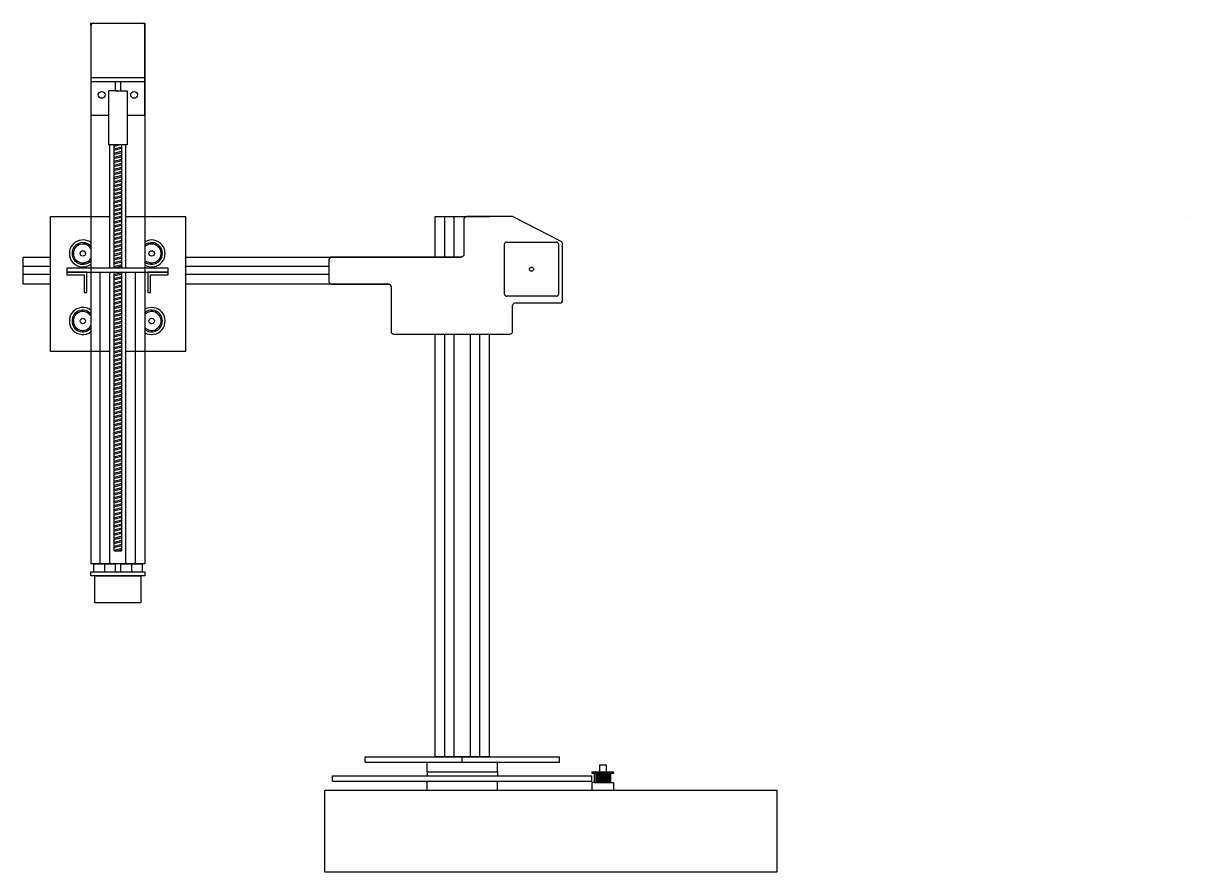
# Model space of a CAD drawing. Header units: millimetres. Extents: x -1898 to 4258, y 366 to 1294.
# Drawn here: x -1898 to -1035, y 366 to 994 of the extents above; entities that cross this region are included whole.
import ezdxf

# ---------------------------------------------------------------- set-up
doc = ezdxf.new("R2010")
doc.units = ezdxf.units.MM
for name, color, linetype in [('Carros', 10, 'Continuous'), ('Complementos', 3, 'Continuous'), ('Plásticos', 50, 'Continuous')]:
    doc.layers.add(name, color=color, linetype=linetype)

msp = doc.modelspace()

# ---------------------------------------------------------------- linework, layer by layer
for p, q in [((-1848.045, 994.154), (-1808.045, 994.154)), ((-1848.045, 992.654), (-1848.045, 994.154)), ((-1848.045, 926.154), (-1848.045, 594.154)), ((-1808.045, 926.154), (-1808.045, 594.154)), ((-1834.045, 812.959), (-1834.045, 904.154)), ((-1822.045, 812.959), (-1822.045, 904.154)), ((-1586.045, 821.154), (-1586.045, 851.154)), ((-1579.045, 821.154), (-1579.045, 851.154)), ((-1898.045, 801.154), (-1898.045, 821.154)), ((-1898.045, 821.154), (-1878.045, 821.154)), ((-1778.045, 821.154), (-1573.803, 821.154)), ((-1878.045, 814.154), (-1898.045, 814.154)), ((-1671.803, 814.154), (-1778.045, 814.154)), ((-1878.045, 808.154), (-1898.045, 808.154)), ((-1850.925, 809.959), (-1865.925, 809.959)), ((-1865.925, 809.959), (-1865.925, 807.959)), ((-1865.925, 807.959), (-1852.925, 807.959)), ((-1852.925, 807.959), (-1852.925, 794.959)), ((-1850.925, 794.959), (-1850.925, 809.959)), ((-1841.045, 594.154), (-1841.045, 809.959)), ((-1834.045, 594.154), (-1834.045, 809.959)), ((-1822.045, 594.154), (-1822.045, 809.959)), ((-1815.045, 594.154), (-1815.045, 809.959)), ((-1805.925, 809.959), (-1805.925, 794.959)), ((-1790.925, 809.959), (-1805.925, 809.959)), ((-1803.925, 794.959), (-1803.925, 807.959)), ((-1803.925, 807.959), (-1790.925, 807.959)), ((-1790.925, 807.959), (-1790.925, 809.959)), ((-1671.803, 808.154), (-1778.045, 808.154)), ((-1878.045, 801.154), (-1898.045, 801.154)), ((-1852.925, 794.959), (-1850.925, 794.959)), ((-1805.925, 794.959), (-1803.925, 794.959)), ((-1627.803, 801.154), (-1778.045, 801.154)), ((-1586.045, 451.154), (-1586.045, 764.154)), ((-1579.045, 451.154), (-1579.045, 764.154)), ((-1567.045, 451.154), (-1567.045, 764.154)), ((-1560.045, 451.154), (-1560.045, 764.154)), ((-1808.045, 594.154), (-1848.045, 594.154))]:
    msp.add_line(p, q)
for points in [[(-1808.045, 994.154), (-1808.045, 812.959)], [(-1593.045, 821.154), (-1593.045, 851.154), (-1553.045, 851.154)], [(-1553.045, 764.154), (-1553.045, 451.154), (-1593.045, 451.154), (-1593.045, 764.154)]]:
    msp.add_lwpolyline(points)
msp.add_lwpolyline([(-1865.925, 809.959), (-1790.925, 809.959), (-1790.925, 812.959), (-1865.925, 812.959)], close=True)
at = {"layer": 'Carros'}
for p, q in [((-1645.045, 451.154), (-1501.045, 451.154)), ((-1645.045, 447.154), (-1645.045, 451.154)), ((-1573.045, 447.154), (-1573.045, 451.154)), ((-1501.045, 447.154), (-1501.045, 451.154)), ((-1645.045, 447.154), (-1501.045, 447.154)), ((-1599.045, 440.154), (-1599.045, 447.154)), ((-1599.045, 447.154), (-1547.045, 447.154)), ((-1547.045, 440.154), (-1547.045, 447.154)), ((-1669.045, 433.154), (-1669.045, 437.154)), ((-1669.045, 437.154), (-1477.045, 437.154)), ((-1669.045, 433.154), (-1477.045, 433.154)), ((-1599.045, 440.154), (-1547.045, 440.154)), ((-1599.045, 440.154), (-1599.045, 437.154)), ((-1599.045, 426.154), (-1599.045, 433.154)), ((-1593.045, 433.154), (-1553.045, 433.154)), ((-1547.045, 440.154), (-1547.045, 437.154)), ((-1547.045, 426.154), (-1547.045, 433.154)), ((-1477.045, 433.154), (-1477.045, 437.154))]:
    msp.add_line(p, q, dxfattribs=at)
for points in [[(-1834.045, 751.154), (-1878.045, 751.154), (-1878.045, 851.154), (-1834.045, 851.154)], [(-1822.045, 851.154), (-1778.045, 851.154), (-1778.045, 751.154), (-1822.045, 751.154)]]:
    msp.add_lwpolyline(points, dxfattribs=at)
msp.add_lwpolyline([(-1536.287, 851.154), (-1569.803, 851.154, 0.4142136), (-1571.803, 849.154), (-1571.803, 823.154, -0.4142136), (-1573.803, 821.154), (-1669.803, 821.154, 0.4142136), (-1671.803, 819.154), (-1671.803, 803.154, 0.4142136), (-1669.803, 801.154), (-1627.803, 801.154, -0.4142136), (-1625.803, 799.154), (-1625.803, 766.154, 0.4142136), (-1623.803, 764.154), (-1537.803, 764.154, 0.4142136), (-1535.803, 766.154), (-1535.803, 785.154, -0.4142136), (-1533.803, 787.154), (-1500.803, 787.154, 0.4142136), (-1498.803, 789.154), (-1498.803, 830.933, 0.2811763), (-1499.889, 832.712), (-1535.373, 850.933, 0.1191592)], format="xyb", close=True, dxfattribs=at)
msp.add_lwpolyline([(-1034.522, 850.933), (-1034.522, 850.933)], close=True, dxfattribs=at)
at = {"layer": 'Complementos'}
for p, q in [((-1846.545, 994.154), (-1809.545, 994.154)), ((-1848.045, 992.654), (-1848.045, 954.154)), ((-1808.045, 954.154), (-1808.045, 992.654)), ((-1848.045, 954.154), (-1808.045, 954.154)), ((-1848.045, 954.154), (-1848.045, 926.154)), ((-1848.045, 951.154), (-1808.045, 951.154)), ((-1830.045, 951.154), (-1830.045, 944.154)), ((-1826.045, 951.154), (-1826.045, 944.154)), ((-1808.045, 926.154), (-1808.045, 954.154)), ((-1830.045, 944.154), (-1835.045, 944.154)), ((-1828.045, 944.154), (-1835.045, 944.154)), ((-1835.045, 944.154), (-1835.045, 904.154)), ((-1830.045, 944.154), (-1826.045, 944.154)), ((-1826.045, 944.154), (-1821.045, 944.154)), ((-1821.045, 944.154), (-1821.045, 904.154)), ((-1848.045, 926.154), (-1835.045, 926.154)), ((-1821.045, 926.154), (-1808.045, 926.154)), ((-1821.045, 904.154), (-1835.045, 904.154)), ((-1831.045, 904.154), (-1831.045, 812.959)), ((-1826.045, 904.154), (-1831.045, 902.904)), ((-1830.045, 904.154), (-1831.045, 903.904)), ((-1825.045, 902.404), (-1831.045, 900.904)), ((-1825.045, 901.404), (-1831.045, 899.904)), ((-1825.045, 899.404), (-1831.045, 897.904)), ((-1825.045, 898.404), (-1831.045, 896.904)), ((-1825.045, 812.959), (-1825.045, 904.154)), ((-1825.045, 896.404), (-1831.045, 894.904)), ((-1825.045, 895.404), (-1831.045, 893.904)), ((-1825.045, 893.404), (-1831.045, 891.904)), ((-1825.045, 892.404), (-1831.045, 890.904)), ((-1825.045, 890.404), (-1831.045, 888.904)), ((-1825.045, 889.404), (-1831.045, 887.904)), ((-1825.045, 887.404), (-1831.045, 885.904)), ((-1825.045, 886.404), (-1831.045, 884.904)), ((-1825.045, 884.404), (-1831.045, 882.904)), ((-1825.045, 883.404), (-1831.045, 881.904)), ((-1825.045, 881.404), (-1831.045, 879.904)), ((-1825.045, 880.404), (-1831.045, 878.904)), ((-1825.045, 878.404), (-1831.045, 876.904)), ((-1825.045, 877.404), (-1831.045, 875.904)), ((-1825.045, 875.404), (-1831.045, 873.904)), ((-1825.045, 874.404), (-1831.045, 872.904)), ((-1825.045, 872.404), (-1831.045, 870.904)), ((-1825.045, 871.404), (-1831.045, 869.904)), ((-1825.045, 869.404), (-1831.045, 867.904)), ((-1825.045, 868.404), (-1831.045, 866.904)), ((-1825.045, 866.404), (-1831.045, 864.904)), ((-1825.045, 865.404), (-1831.045, 863.904)), ((-1825.045, 863.404), (-1831.045, 861.904)), ((-1825.045, 862.404), (-1831.045, 860.904)), ((-1825.045, 860.404), (-1831.045, 858.904)), ((-1825.045, 859.404), (-1831.045, 857.904)), ((-1825.045, 857.404), (-1831.045, 855.904)), ((-1825.045, 856.404), (-1831.045, 854.904)), ((-1825.045, 854.404), (-1831.045, 852.904)), ((-1825.045, 853.404), (-1831.045, 851.904)), ((-1825.045, 851.404), (-1831.045, 849.904)), ((-1825.045, 850.404), (-1831.045, 848.904)), ((-1825.045, 848.404), (-1831.045, 846.904)), ((-1825.045, 847.404), (-1831.045, 845.904)), ((-1825.045, 845.404), (-1831.045, 843.904)), ((-1825.045, 844.404), (-1831.045, 842.904)), ((-1825.045, 842.404), (-1831.045, 840.904)), ((-1825.045, 841.404), (-1831.045, 839.904)), ((-1825.045, 839.404), (-1831.045, 837.904)), ((-1825.045, 838.404), (-1831.045, 836.904)), ((-1825.045, 836.404), (-1831.045, 834.904)), ((-1825.045, 835.404), (-1831.045, 833.904)), ((-1825.045, 833.404), (-1831.045, 831.904)), ((-1825.045, 832.404), (-1831.045, 830.904)), ((-1825.045, 830.404), (-1831.045, 828.904)), ((-1825.045, 829.404), (-1831.045, 827.904)), ((-1541.803, 793.654), (-1541.803, 830.654)), ((-1540.303, 832.154), (-1503.303, 832.154)), ((-1501.803, 830.654), (-1501.803, 793.654)), ((-1825.045, 827.404), (-1831.045, 825.904)), ((-1825.045, 826.404), (-1831.045, 824.904)), ((-1825.045, 824.404), (-1831.045, 822.904)), ((-1825.045, 823.404), (-1831.045, 821.904)), ((-1825.045, 821.404), (-1831.045, 819.904)), ((-1825.045, 820.404), (-1831.045, 818.904)), ((-1825.045, 818.404), (-1831.045, 816.904)), ((-1825.045, 817.404), (-1831.045, 815.904)), ((-1825.045, 815.404), (-1831.045, 813.904)), ((-1825.045, 814.404), (-1830.826, 812.959)), ((-1831.045, 809.959), (-1831.045, 604.154)), ((-1830.826, 809.959), (-1831.045, 809.904)), ((-1825.045, 809.404), (-1831.045, 807.904)), ((-1825.045, 808.404), (-1831.045, 806.904)), ((-1825.045, 806.404), (-1831.045, 804.904)), ((-1825.045, 805.404), (-1831.045, 803.904)), ((-1825.045, 803.404), (-1831.045, 801.904)), ((-1825.045, 604.154), (-1825.045, 809.959)), ((-1825.045, 802.404), (-1831.045, 800.904)), ((-1825.045, 800.404), (-1831.045, 798.904)), ((-1825.045, 799.404), (-1831.045, 797.904)), ((-1825.045, 797.404), (-1831.045, 795.904)), ((-1825.045, 796.404), (-1831.045, 794.904)), ((-1825.045, 794.404), (-1831.045, 792.904)), ((-1825.045, 793.404), (-1831.045, 791.904)), ((-1825.045, 791.404), (-1831.045, 789.904)), ((-1825.045, 790.404), (-1831.045, 788.904)), ((-1825.045, 788.404), (-1831.045, 786.904)), ((-1825.045, 787.404), (-1831.045, 785.904)), ((-1503.303, 792.154), (-1540.303, 792.154)), ((-1825.045, 785.404), (-1831.045, 783.904)), ((-1825.045, 784.404), (-1831.045, 782.904)), ((-1825.045, 782.404), (-1831.045, 780.904)), ((-1825.045, 781.404), (-1831.045, 779.904)), ((-1825.045, 779.404), (-1831.045, 777.904)), ((-1825.045, 778.404), (-1831.045, 776.904)), ((-1825.045, 776.404), (-1831.045, 774.904)), ((-1825.045, 775.404), (-1831.045, 773.904)), ((-1825.045, 773.404), (-1831.045, 771.904)), ((-1825.045, 772.404), (-1831.045, 770.904)), ((-1825.045, 770.404), (-1831.045, 768.904)), ((-1825.045, 769.404), (-1831.045, 767.904)), ((-1825.045, 767.404), (-1831.045, 765.904)), ((-1825.045, 766.404), (-1831.045, 764.904)), ((-1825.045, 764.404), (-1831.045, 762.904)), ((-1825.045, 763.404), (-1831.045, 761.904)), ((-1825.045, 761.404), (-1831.045, 759.904)), ((-1825.045, 760.404), (-1831.045, 758.904)), ((-1825.045, 758.404), (-1831.045, 756.904)), ((-1825.045, 757.404), (-1831.045, 755.904)), ((-1825.045, 755.404), (-1831.045, 753.904)), ((-1825.045, 754.404), (-1831.045, 752.904)), ((-1825.045, 752.404), (-1831.045, 750.904)), ((-1825.045, 751.404), (-1831.045, 749.904)), ((-1825.045, 749.404), (-1831.045, 747.904)), ((-1825.045, 748.404), (-1831.045, 746.904)), ((-1825.045, 746.404), (-1831.045, 744.904)), ((-1825.045, 745.404), (-1831.045, 743.904)), ((-1825.045, 743.404), (-1831.045, 741.904)), ((-1825.045, 742.404), (-1831.045, 740.904)), ((-1825.045, 740.404), (-1831.045, 738.904)), ((-1825.045, 739.404), (-1831.045, 737.904)), ((-1825.045, 737.404), (-1831.045, 735.904)), ((-1825.045, 736.404), (-1831.045, 734.904)), ((-1825.045, 734.404), (-1831.045, 732.904)), ((-1825.045, 733.404), (-1831.045, 731.904)), ((-1825.045, 731.404), (-1831.045, 729.904)), ((-1825.045, 730.404), (-1831.045, 728.904)), ((-1825.045, 728.404), (-1831.045, 726.904)), ((-1825.045, 727.404), (-1831.045, 725.904)), ((-1825.045, 725.404), (-1831.045, 723.904)), ((-1825.045, 724.404), (-1831.045, 722.904)), ((-1825.045, 722.404), (-1831.045, 720.904)), ((-1825.045, 721.404), (-1831.045, 719.904)), ((-1825.045, 719.404), (-1831.045, 717.904)), ((-1825.045, 718.404), (-1831.045, 716.904)), ((-1825.045, 716.404), (-1831.045, 714.904)), ((-1825.045, 715.404), (-1831.045, 713.904)), ((-1825.045, 713.404), (-1831.045, 711.904)), ((-1825.045, 712.404), (-1831.045, 710.904)), ((-1825.045, 710.404), (-1831.045, 708.904)), ((-1825.045, 709.404), (-1831.045, 707.904)), ((-1825.045, 707.404), (-1831.045, 705.904)), ((-1825.045, 706.404), (-1831.045, 704.904)), ((-1825.045, 704.404), (-1831.045, 702.904)), ((-1825.045, 703.404), (-1831.045, 701.904)), ((-1825.045, 701.404), (-1831.045, 699.904)), ((-1825.045, 700.404), (-1831.045, 698.904)), ((-1825.045, 698.404), (-1831.045, 696.904)), ((-1825.045, 697.404), (-1831.045, 695.904)), ((-1825.045, 695.404), (-1831.045, 693.904)), ((-1825.045, 694.404), (-1831.045, 692.904)), ((-1825.045, 692.404), (-1831.045, 690.904)), ((-1825.045, 691.404), (-1831.045, 689.904)), ((-1825.045, 689.404), (-1831.045, 687.904)), ((-1825.045, 688.404), (-1831.045, 686.904)), ((-1825.045, 686.404), (-1831.045, 684.904)), ((-1825.045, 685.404), (-1831.045, 683.904)), ((-1825.045, 683.404), (-1831.045, 681.904)), ((-1825.045, 682.404), (-1831.045, 680.904)), ((-1825.045, 680.404), (-1831.045, 678.904)), ((-1825.045, 679.404), (-1831.045, 677.904)), ((-1825.045, 677.404), (-1831.045, 675.904)), ((-1825.045, 676.404), (-1831.045, 674.904)), ((-1825.045, 674.404), (-1831.045, 672.904)), ((-1825.045, 673.404), (-1831.045, 671.904)), ((-1825.045, 671.404), (-1831.045, 669.904)), ((-1825.045, 670.404), (-1831.045, 668.904)), ((-1825.045, 668.404), (-1831.045, 666.904)), ((-1825.045, 667.404), (-1831.045, 665.904)), ((-1825.045, 665.404), (-1831.045, 663.904)), ((-1825.045, 664.404), (-1831.045, 662.904)), ((-1825.045, 662.404), (-1831.045, 660.904)), ((-1825.045, 661.404), (-1831.045, 659.904)), ((-1825.045, 659.404), (-1831.045, 657.904)), ((-1825.045, 658.404), (-1831.045, 656.904)), ((-1825.045, 656.404), (-1831.045, 654.904)), ((-1825.045, 655.404), (-1831.045, 653.904)), ((-1825.045, 653.404), (-1831.045, 651.904)), ((-1825.045, 652.404), (-1831.045, 650.904)), ((-1825.045, 650.404), (-1831.045, 648.904)), ((-1825.045, 649.404), (-1831.045, 647.904)), ((-1825.045, 647.404), (-1831.045, 645.904)), ((-1825.045, 646.404), (-1831.045, 644.904)), ((-1825.045, 644.404), (-1831.045, 642.904)), ((-1825.045, 643.404), (-1831.045, 641.904)), ((-1825.045, 641.404), (-1831.045, 639.904)), ((-1825.045, 640.404), (-1831.045, 638.904)), ((-1825.045, 638.404), (-1831.045, 636.904)), ((-1825.045, 637.404), (-1831.045, 635.904)), ((-1825.045, 635.404), (-1831.045, 633.904)), ((-1825.045, 634.404), (-1831.045, 632.904)), ((-1825.045, 632.404), (-1831.045, 630.904)), ((-1825.045, 631.404), (-1831.045, 629.904)), ((-1825.045, 629.404), (-1831.045, 627.904)), ((-1825.045, 628.404), (-1831.045, 626.904)), ((-1825.045, 626.404), (-1831.045, 624.904)), ((-1825.045, 625.404), (-1831.045, 623.904)), ((-1825.045, 623.404), (-1831.045, 621.904)), ((-1825.045, 622.404), (-1831.045, 620.904)), ((-1825.045, 620.404), (-1831.045, 618.904)), ((-1825.045, 619.404), (-1831.045, 617.904)), ((-1825.045, 617.404), (-1831.045, 615.904)), ((-1825.045, 616.404), (-1831.045, 614.904)), ((-1825.045, 614.404), (-1831.045, 612.904)), ((-1825.045, 613.404), (-1831.045, 611.904)), ((-1825.045, 611.404), (-1831.045, 609.904)), ((-1825.045, 610.404), (-1831.045, 608.904)), ((-1825.045, 608.404), (-1831.045, 606.904)), ((-1825.045, 607.404), (-1831.045, 605.904)), ((-1825.045, 605.404), (-1830.986, 603.919)), ((-1830.545, 603.654), (-1825.545, 603.654)), ((-1825.045, 604.404), (-1828.045, 603.654)), ((-1846.045, 594.154), (-1846.045, 588.154)), ((-1846.045, 594.154), (-1830.045, 594.154)), ((-1838.045, 594.154), (-1838.045, 588.154)), ((-1830.045, 594.154), (-1830.045, 588.154)), ((-1826.045, 594.154), (-1826.045, 588.154)), ((-1826.045, 594.154), (-1810.045, 594.154)), ((-1818.045, 594.154), (-1818.045, 588.154)), ((-1810.045, 594.154), (-1810.045, 588.154)), ((-1471.545, 445.154), (-1466.545, 445.154)), ((-1471.545, 445.154), (-1471.545, 440.154)), ((-1466.545, 445.154), (-1466.545, 440.154)), ((-1477.045, 440.154), (-1461.045, 440.154)), ((-1477.045, 440.154), (-1477.045, 439.154)), ((-1477.045, 439.154), (-1461.045, 439.154)), ((-1477.045, 432.154), (-1477.045, 426.154)), ((-1475.045, 432.154), (-1477.045, 432.154)), ((-1475.045, 432.154), (-1475.045, 439.154)), ((-1475.045, 432.154), (-1463.045, 432.154)), ((-1474.045, 432.154), (-1474.045, 439.154)), ((-1473.545, 432.154), (-1473.545, 439.154)), ((-1472.545, 432.154), (-1472.545, 439.154)), ((-1472.045, 432.154), (-1472.045, 439.154)), ((-1471.045, 432.154), (-1471.045, 439.154)), ((-1470.545, 432.154), (-1470.545, 439.154)), ((-1469.545, 432.154), (-1469.545, 439.154)), ((-1469.045, 432.154), (-1469.045, 439.154)), ((-1468.045, 432.154), (-1468.045, 439.154)), ((-1467.545, 432.154), (-1467.545, 439.154)), ((-1466.545, 432.154), (-1466.545, 439.154)), ((-1466.045, 432.154), (-1466.045, 439.154)), ((-1465.045, 432.154), (-1465.045, 439.154)), ((-1464.545, 432.154), (-1464.545, 439.154)), ((-1463.545, 432.154), (-1463.545, 439.154)), ((-1463.045, 432.154), (-1463.045, 439.154)), ((-1463.045, 432.154), (-1461.045, 432.154)), ((-1461.045, 440.154), (-1461.045, 439.154)), ((-1461.045, 432.154), (-1461.045, 426.154)), ((-1340.045, 426.154), (-1675.045, 426.154)), ((-1675.045, 426.154), (-1675.045, 366.154)), ((-1340.045, 366.154), (-1340.045, 426.154)), ((-1675.045, 366.154), (-1340.045, 366.154))]:
    msp.add_line(p, q, dxfattribs=at)
for centre, radius in [((-1840.045, 941.154), 2.5), ((-1816.045, 941.154), 2.5), ((-1853.982, 823.805), 2), ((-1803.045, 823.805), 2), ((-1521.803, 812.154), 1.5), ((-1853.982, 773.805), 2), ((-1803.045, 773.805), 2)]:
    msp.add_circle(centre, radius, dxfattribs=at)
for centre, radius, start, end in [((-1846.545, 992.654), 1.5, 90, 180), ((-1809.545, 992.654), 1.5, 0, 90), ((-1853.982, 823.805), 10, 53.576945, 306.423055), ((-1853.982, 823.805), 8, 42.082687, 317.917313), ((-1853.982, 823.805), 7, 31.983153, 328.016847), ((-1803.045, 823.805), 10, 240, 120), ((-1803.045, 823.805), 8, 231.317813, 128.682187), ((-1803.045, 823.805), 7, 224.415309, 135.584691), ((-1540.303, 830.654), 1.5, 90, 180), ((-1503.303, 830.654), 1.5, 0, 90), ((-1540.303, 793.654), 1.5, 180, 270), ((-1503.303, 793.654), 1.5, 270, 0), ((-1853.982, 773.805), 10, 53.576945, 306.423055), ((-1853.982, 773.805), 8, 42.082687, 317.917313), ((-1853.982, 773.805), 7, 31.983153, 328.016847), ((-1803.045, 773.805), 10, 240, 120), ((-1803.045, 773.805), 8, 231.317813, 128.682187), ((-1803.045, 773.805), 7, 224.415309, 135.584691), ((-1830.545, 604.154), 0.5, 180, 270), ((-1825.545, 604.154), 0.5, 270, 0)]:
    msp.add_arc(centre, radius, start, end, dxfattribs=at)
at = {"layer": 'Plásticos'}
for points in [[(-1848.045, 588.154), (-1808.045, 588.154), (-1808.045, 585.154), (-1848.045, 585.154)], [(-1845.045, 585.154), (-1811.045, 585.154), (-1811.045, 565.154), (-1845.045, 565.154)]]:
    msp.add_lwpolyline(points, close=True, dxfattribs=at)

doc.saveas('drawing.dxf')
